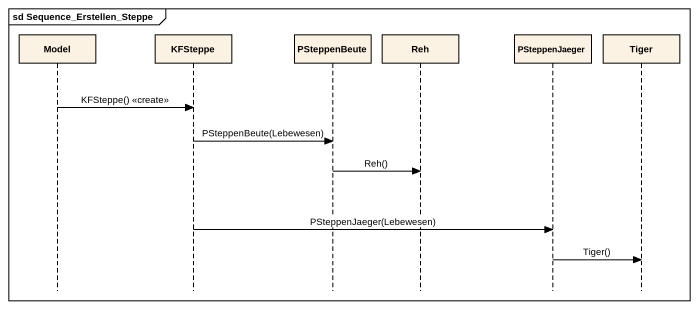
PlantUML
@startuml
mainframe sd Sequence_Erstellen_Steppe
hide footbox
participant Model
participant KFSteppe
participant PSteppenBeute
participant Reh
participant PSteppenJaeger
participant Tiger

Model -> KFSteppe : KFSteppe() <<create>>
KFSteppe -> PSteppenBeute : PSteppenBeute(Lebewesen)
PSteppenBeute -> Reh : Reh()
KFSteppe -> PSteppenJaeger : PSteppenJaeger(Lebewesen)
PSteppenJaeger -> Tiger : Tiger()
@enduml
